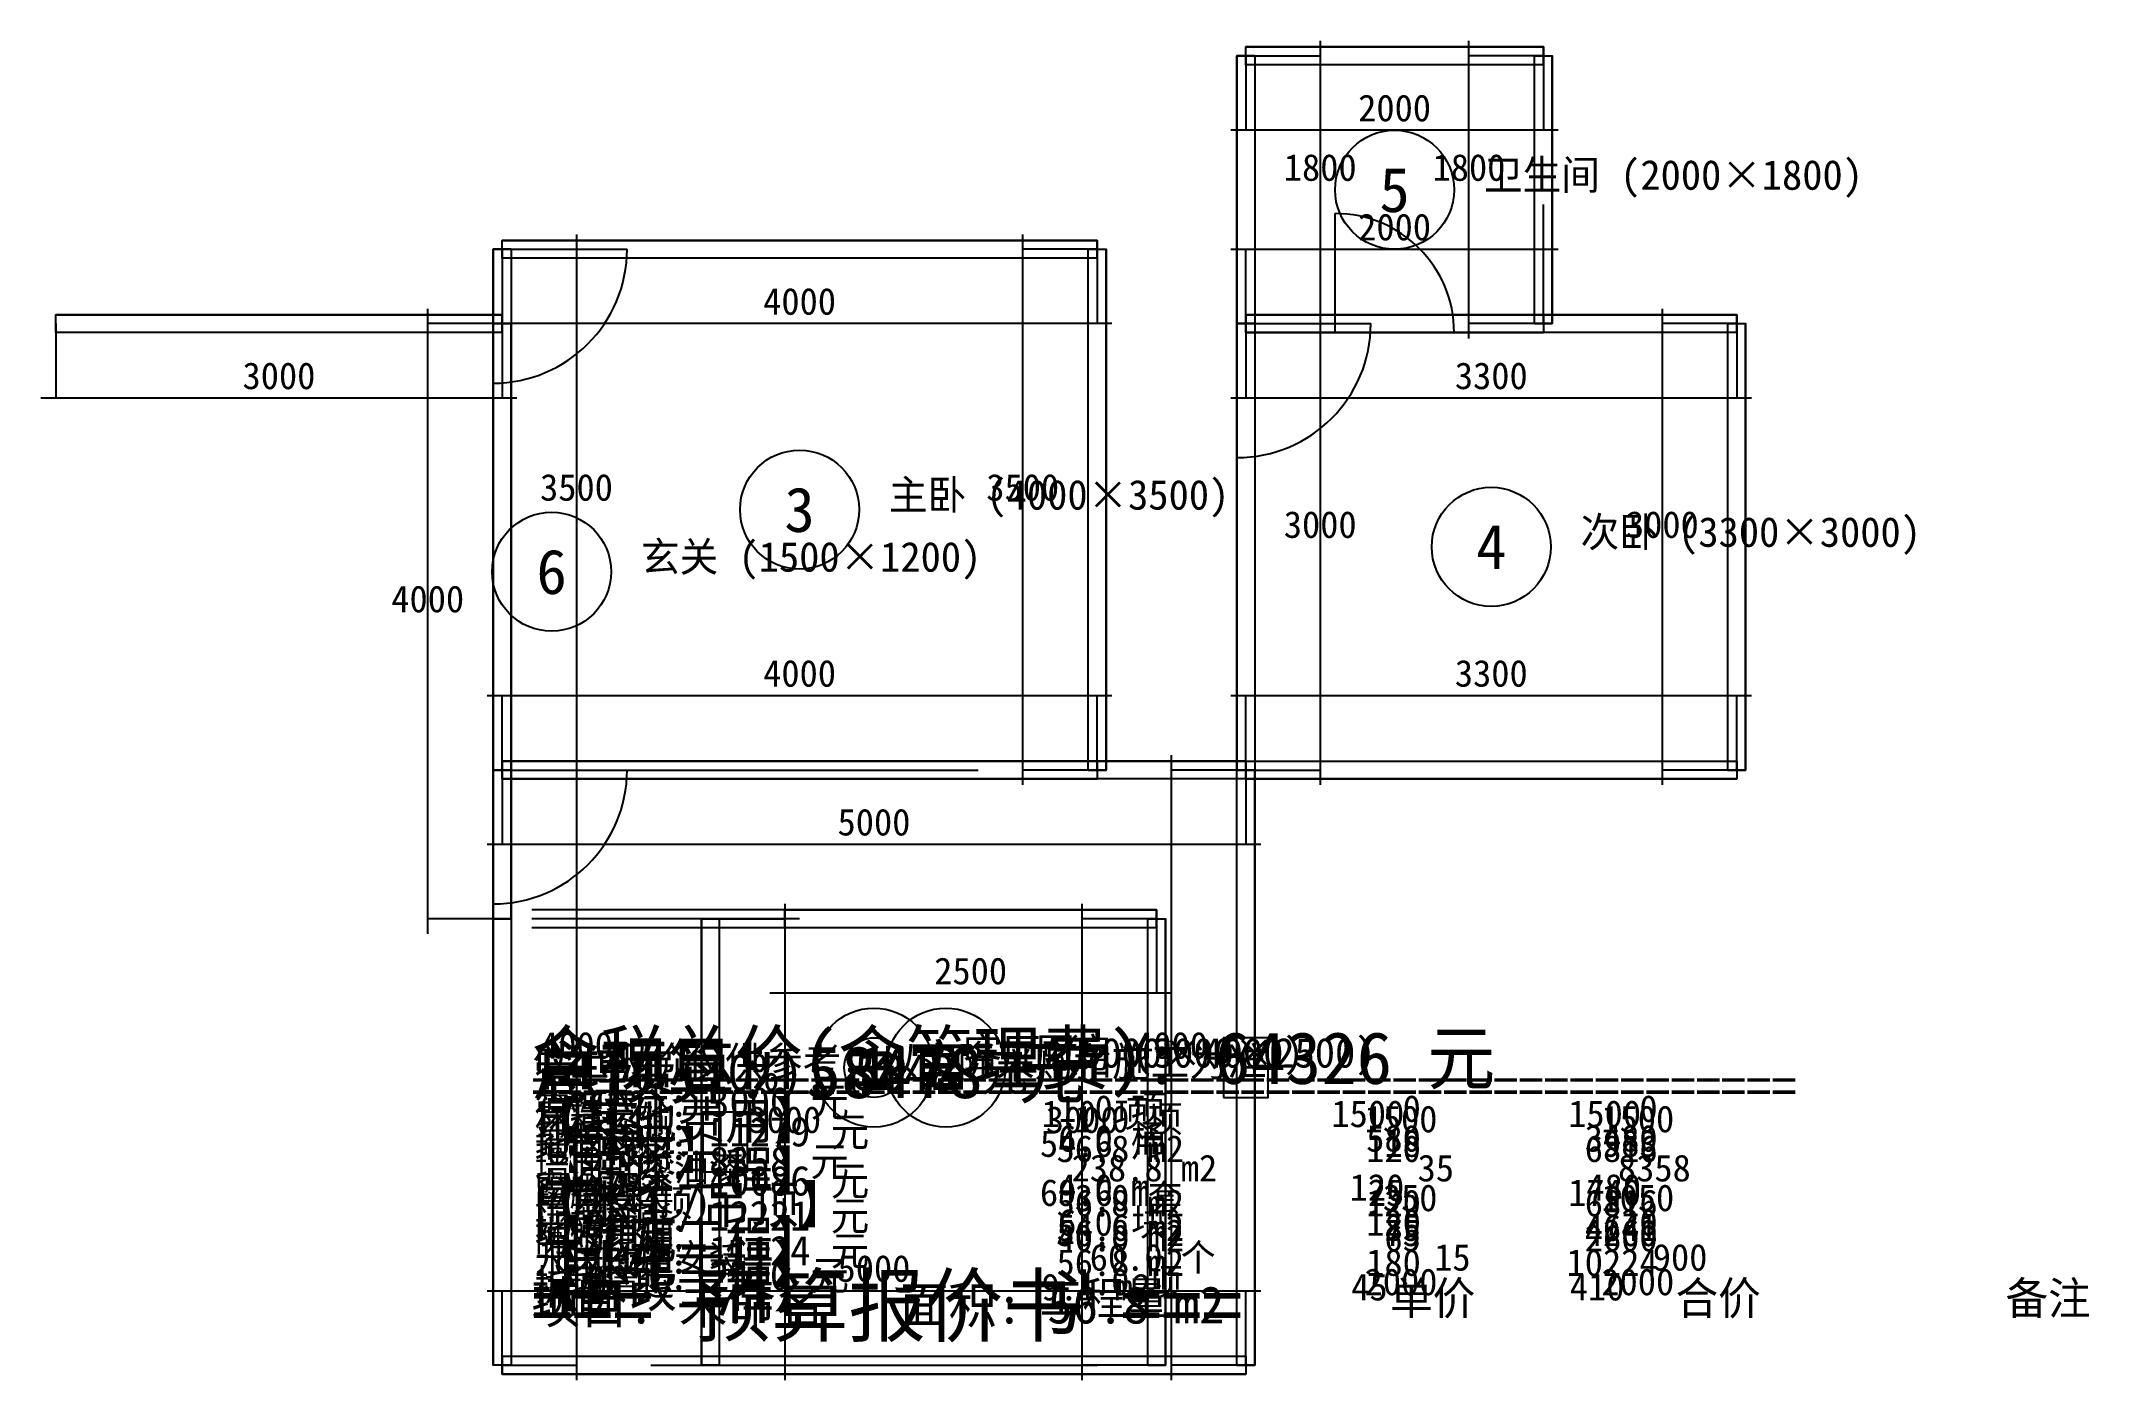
# Model space of a CAD drawing. Header units: metres. Extents: x -3100 to 10668, y -100 to 8900.
import ezdxf
from ezdxf.enums import TextEntityAlignment as Align

# ---------------------------------------------------------------- set-up
doc = ezdxf.new("R2010")
doc.units = ezdxf.units.M
for name, color, linetype in [('原始结构-墙体', 7, 'Continuous'), ('原始结构-墙填充', 7, 'Continuous'), ('原始结构-尺寸标注', 7, 'Continuous'), ('原始结构-房间标号', 7, 'Continuous'), ('原始结构-柱', 7, 'Continuous'), ('原始结构-梁', 7, 'Continuous'), ('原始结构-窗', 7, 'Continuous'), ('原始结构-门', 7, 'Continuous'), ('预算-合计', 7, 'Continuous'), ('预算-说明', 7, 'Continuous'), ('预算-金额', 7, 'Continuous'), ('预算-项目', 7, 'Continuous')]:
    doc.layers.add(name, color=color, linetype=linetype)

msp = doc.modelspace()

# ---------------------------------------------------------------- linework, layer by layer
at = {"layer": '原始结构-墙体'}
for p, q in [((7000, 8860), (5000, 8860)), ((5000, 8740), (5000, 8860)), ((7000, 8740), (7000, 8860)), ((4940, 8800), (4940, 7000)), ((5060, 8800), (4940, 8800)), ((7000, 8740), (5000, 8740)), ((5060, 8800), (5060, 7000)), ((6940, 7000), (6940, 8800)), ((6940, 8800), (7060, 8800)), ((7060, 7000), (7060, 8800)), ((-60, 7500), (-60, 4000)), ((60, 7500), (-60, 7500)), ((4000, 7560), (0, 7560)), ((0, 7440), (0, 7560)), ((4000, 7440), (0, 7440)), ((60, 7500), (60, 4000)), ((3940, 4000), (3940, 7500)), ((3940, 7500), (4060, 7500)), ((4000, 7440), (4000, 7560)), ((4060, 4000), (4060, 7500)), ((0, 7060), (-3000, 7060)), ((-3000, 6940), (-3000, 7060)), ((0, 6940), (0, 7060)), ((8300, 7060), (5000, 7060)), ((5000, 6940), (5000, 7060)), ((5000, 7060), (7000, 7060)), ((5000, 7060), (5000, 6940)), ((7000, 7060), (7000, 6940)), ((8300, 6940), (8300, 7060)), ((0, 6940), (-3000, 6940)), ((-60, 3000), (-60, 7000)), ((-60, 7000), (60, 7000)), ((60, 3000), (60, 7000)), ((4940, 7000), (4940, 4000)), ((5060, 7000), (4940, 7000)), ((5060, 7000), (4940, 7000)), ((8300, 6940), (5000, 6940)), ((5000, 6940), (7000, 6940)), ((5060, 7000), (5060, 4000)), ((6940, 7000), (7060, 7000)), ((8240, 4000), (8240, 7000)), ((8240, 7000), (8360, 7000)), ((8360, 4000), (8360, 7000)), ((-60, 4000), (-60, 0)), ((60, 4000), (-60, 4000)), ((60, 4000), (-60, 4000)), ((5000, 4060), (0, 4060)), ((0, 3940), (0, 4060)), ((0, 4060), (4000, 4060)), ((0, 4060), (0, 3940)), ((60, 4000), (60, 0)), ((3940, 4000), (4060, 4000)), ((4000, 4060), (4000, 3940)), ((4940, 0), (4940, 4000)), ((4940, 4000), (5060, 4000)), ((5060, 4000), (4940, 4000)), ((5000, 3940), (5000, 4060)), ((5000, 4060), (8300, 4060)), ((5000, 4060), (5000, 3940)), ((5060, 0), (5060, 4000)), ((8240, 4000), (8360, 4000)), ((8300, 4060), (8300, 3940)), ((5000, 3940), (0, 3940)), ((0, 3940), (4000, 3940)), ((5000, 3940), (8300, 3940)), ((4400, 3060), (1900, 3060)), ((1900, 2940), (1900, 3060)), ((4400, 2940), (4400, 3060)), ((-60, 3000), (60, 3000)), ((1340, 3000), (1340, 0)), ((1460, 3000), (1340, 3000)), ((1460, 3000), (1460, 0)), ((4400, 2940), (1900, 2940)), ((4340, 0), (4340, 3000)), ((4340, 3000), (4460, 3000)), ((4460, 0), (4460, 3000)), ((60, 0), (-60, 0)), ((0, 60), (5000, 60)), ((0, 60), (0, -60)), ((1460, 0), (1340, 0)), ((4340, 0), (4460, 0)), ((4940, 0), (5060, 0)), ((5000, 60), (5000, -60)), ((0, -60), (5000, -60))]:
    msp.add_line(p, q, dxfattribs=at)
at = {"layer": '原始结构-墙填充'}
for points in [[(7000, 8740), (5000, 8740), (5000, 8860), (7000, 8860)], [(5060, 8800), (5060, 7000), (4940, 7000), (4940, 8800)], [(6940, 7000), (6940, 8800), (7060, 8800), (7060, 7000)], [(60, 7500), (60, 4000), (-60, 4000), (-60, 7500)], [(4000, 7440), (0, 7440), (0, 7560), (4000, 7560)], [(3940, 4000), (3940, 7500), (4060, 7500), (4060, 4000)], [(0, 6940), (-3000, 6940), (-3000, 7060), (0, 7060)], [(8300, 6940), (5000, 6940), (5000, 7060), (8300, 7060)], [(5000, 7060), (7000, 7060), (7000, 6940), (5000, 6940)], [(-60, 3000), (-60, 7000), (60, 7000), (60, 3000)], [(5060, 7000), (5060, 4000), (4940, 4000), (4940, 7000)], [(8240, 4000), (8240, 7000), (8360, 7000), (8360, 4000)], [(60, 4000), (60, 0), (-60, 0), (-60, 4000)], [(5000, 3940), (0, 3940), (0, 4060), (5000, 4060)], [(0, 4060), (4000, 4060), (4000, 3940), (0, 3940)], [(4940, 0), (4940, 4000), (5060, 4000), (5060, 0)], [(5000, 4060), (8300, 4060), (8300, 3940), (5000, 3940)], [(4400, 2940), (1900, 2940), (1900, 3060), (4400, 3060)], [(1460, 3000), (1460, 0), (1340, 0), (1340, 3000)], [(4340, 0), (4340, 3000), (4460, 3000), (4460, 0)], [(0, 60), (5000, 60), (5000, -60), (0, -60)]]:
    msp.add_lwpolyline(points, close=True, dxfattribs=at)
at = {"layer": '原始结构-尺寸标注'}
for p, q in [((5500, 8900), (5500, 8700)), ((6500, 8700), (6500, 8900)), ((5000, 8800), (5000, 8300)), ((5000, 8800), (5500, 8800)), ((5500, 8800), (5500, 7000)), ((7000, 8800), (6500, 8800)), ((6500, 7000), (6500, 8800)), ((7000, 8800), (7000, 8300)), ((5100, 8300), (4900, 8300)), ((7000, 8300), (5000, 8300)), ((7100, 8300), (6900, 8300)), ((500, 7600), (500, 7400)), ((3500, 7400), (3500, 7600)), ((0, 7500), (0, 7000)), ((0, 7500), (500, 7500)), ((500, 7500), (500, 4000)), ((4000, 7500), (3500, 7500)), ((3500, 4000), (3500, 7500)), ((4000, 7500), (4000, 7000)), ((4900, 7500), (5100, 7500)), ((5000, 7000), (5000, 7500)), ((5000, 7500), (7000, 7500)), ((6900, 7500), (7100, 7500)), ((7000, 7000), (7000, 7500)), ((-500, 6900), (-500, 7100)), ((5500, 7100), (5500, 6900)), ((5500, 7100), (5500, 6900)), ((6500, 6900), (6500, 7100)), ((7800, 6900), (7800, 7100)), ((-3000, 7000), (-3000, 6500)), ((0, 7000), (-500, 7000)), ((-500, 3000), (-500, 7000)), ((100, 7000), (-100, 7000)), ((4000, 7000), (0, 7000)), ((0, 7000), (0, 6500)), ((4100, 7000), (3900, 7000)), ((5000, 7000), (5000, 6500)), ((5000, 7000), (5500, 7000)), ((5000, 7000), (5500, 7000)), ((5500, 7000), (5500, 4000)), ((7000, 7000), (6500, 7000)), ((8300, 7000), (7800, 7000)), ((7800, 4000), (7800, 7000)), ((8300, 7000), (8300, 6500)), ((-2900, 6500), (-3100, 6500)), ((0, 6500), (-3000, 6500)), ((100, 6500), (-100, 6500)), ((5100, 6500), (4900, 6500)), ((8300, 6500), (5000, 6500)), ((8400, 6500), (8200, 6500)), ((-100, 4500), (100, 4500)), ((0, 4000), (0, 4500)), ((0, 4500), (4000, 4500)), ((3900, 4500), (4100, 4500)), ((4000, 4000), (4000, 4500)), ((4900, 4500), (5100, 4500)), ((5000, 4000), (5000, 4500)), ((5000, 4500), (8300, 4500)), ((8200, 4500), (8400, 4500)), ((8300, 4000), (8300, 4500)), ((0, 4000), (0, 3500)), ((0, 4000), (500, 4000)), ((0, 4000), (500, 4000)), ((500, 4100), (500, 3900)), ((500, 4100), (500, 3900)), ((500, 4000), (500, 0)), ((3500, 3900), (3500, 4100)), ((4000, 4000), (3500, 4000)), ((4500, 3900), (4500, 4100)), ((5000, 4000), (4500, 4000)), ((4500, 0), (4500, 4000)), ((5000, 4000), (5000, 3500)), ((5000, 4000), (5500, 4000)), ((5500, 4100), (5500, 3900)), ((7800, 3900), (7800, 4100)), ((8300, 4000), (7800, 4000)), ((100, 3500), (-100, 3500)), ((5000, 3500), (0, 3500)), ((5100, 3500), (4900, 3500)), ((-500, 2900), (-500, 3100)), ((1900, 3100), (1900, 2900)), ((3900, 2900), (3900, 3100)), ((0, 3000), (-500, 3000)), ((1400, 3000), (1900, 3000)), ((1900, 3000), (1900, 2500)), ((1900, 3000), (1900, 0)), ((4400, 3000), (3900, 3000)), ((3900, 0), (3900, 3000)), ((4400, 3000), (4400, 2500)), ((2000, 2500), (1800, 2500)), ((4400, 2500), (1900, 2500)), ((4500, 2500), (4300, 2500)), ((-100, 500), (100, 500)), ((0, 0), (0, 500)), ((0, 500), (5000, 500)), ((4900, 500), (5100, 500)), ((5000, 0), (5000, 500)), ((0, 0), (500, 0)), ((500, 100), (500, -100)), ((1400, 0), (1900, 0)), ((1900, 100), (1900, -100)), ((3900, -100), (3900, 100)), ((4400, 0), (3900, 0)), ((4500, -100), (4500, 100)), ((5000, 0), (4500, 0))]:
    msp.add_line(p, q, dxfattribs=at)
at = {"layer": '原始结构-房间标号'}
for centre in [(6000, 7900), (2000, 5750), (6650, 5500), (333, 5333), (2500, 2000), (2983, 2000)]:
    msp.add_circle(centre, 400, dxfattribs=at)
at = {"layer": '原始结构-柱'}
msp.add_circle((2500, 2000), 200, dxfattribs=at)
at = {"layer": '原始结构-梁'}
for points in [[(4850, 1800), (5150, 1800), (5150, 2200), (4850, 2200)], [(1350, 1300), (1650, 1300), (1650, 1700), (1350, 1700)]]:
    msp.add_lwpolyline(points, close=True, dxfattribs=at)
at = {"layer": '原始结构-窗'}
for p, q in [((6940, 7000), (6940, 7800)), ((7000, 7000), (7000, 7800)), ((7060, 7000), (7060, 7800)), ((750, 4060), (2550, 4060)), ((750, 4000), (2550, 4000)), ((800, 4060), (3200, 4060)), ((800, 4000), (3200, 4000)), ((750, 3940), (2550, 3940)), ((800, 3940), (3200, 3940)), ((2000, 3060), (200, 3060)), ((2000, 3000), (200, 3000)), ((2000, 2940), (200, 2940)), ((1000, 60), (4000, 60)), ((1000, 0), (4000, 0)), ((1000, -60), (4000, -60))]:
    msp.add_line(p, q, dxfattribs=at)
at = {"layer": '原始结构-门'}
for p, q in [((5600, 6940), (5600, 7740)), ((-60, 7500), (840, 7500)), ((4940, 7000), (5840, 7000)), ((-60, 4000), (840, 4000))]:
    msp.add_line(p, q, dxfattribs=at)
for centre, radius, start, end in [((5600, 6940), 800, 0, 90), ((-60, 7500), 900, -90, 0), ((4940, 7000), 900, -90, 0), ((-60, 4000), 900, -90, 0)]:
    msp.add_arc(centre, radius, start, end, dxfattribs=at)

# ---------------------------------------------------------------- texts
at = {"layer": '原始结构-尺寸标注'}
for s, p in [('2000', (6000, 8360)), ('1800', (5500, 7960)), ('1800', (6500, 7960)), ('2000', (6000, 7560)), ('4000', (2000, 7060)), ('3000', (-1500, 6560)), ('3300', (6650, 6560)), ('3500', (500, 5810)), ('3500', (3500, 5810)), ('3000', (5500, 5560)), ('3000', (7800, 5560)), ('4000', (-500, 5060)), ('4000', (2000, 4560)), ('3300', (6650, 4560)), ('5000', (2500, 3560)), ('2500', (3150, 2560)), ('4000', (500, 2060)), ('4000', (4500, 2060)), ('3000', (1900, 1560)), ('3000', (3900, 1560)), ('5000', (2500, 560))]:
    msp.add_text(s, height=180, dxfattribs=at).set_placement(p, align=Align.CENTER)
at = {"layer": '原始结构-房间标号'}
for s, p in [('卫生间 (2000×1800)', (6600, 7900)), ('主卧 (4000×3500)', (2600, 5750)), ('次卧 (3300×3000)', (7250, 5500)), ('玄关 (1500×1200)', (933, 5333)), ('客厅 (5000×4000)', (3100, 2000)), ('厨房 (3000×2500)', (3583, 2000))]:
    msp.add_text(s, height=200, dxfattribs=at).set_placement(p)
for s, p in [('5', (6000, 7750)), ('3', (2000, 5600)), ('4', (6650, 5350)), ('6', (333, 5183)), ('1', (2500, 1850)), ('2', (2983, 1850))]:
    msp.add_text(s, height=300, dxfattribs=at).set_placement(p, align=Align.CENTER)
at = {"layer": '预算-合计'}
for s, height, p in [('含税总价(含管理费): 64326 元', 350, (200, 1890)), ('管理费(10%): 5848 元', 250, (200, 1845)), ('总预算: 58478 元', 350, (200, 1795)), ('==================================================', 250, (200, 1750)), ('小计: 3000 元', 200, (600, 1670)), ('小计: 11279 元', 200, (600, 1470)), ('小计: 8358 元', 200, (600, 1270)), ('小计: 10086 元', 200, (600, 1140)), ('小计: 12221 元', 200, (600, 905)), ('小计: 11124 元', 200, (600, 670)), ('小计: 2410 元', 200, (600, 505))]:
    msp.add_text(s, height=height, dxfattribs=at).set_placement(p)
at = {"layer": '预算-说明'}
for s, height, p in [('以上报价仅供参考，以实际采购和施工为准', 200, (200, 1940)), ('项目: 未命名   面积: 56.8 m2', 250, (200, 280)), ('=== 预算报价书 ===', 400, (200, 200))]:
    msp.add_text(s, height=height, dxfattribs=at).set_placement(p)
at = {"layer": '预算-金额'}
for s, p in [('保洁                        1.0 项          1500         1500', (220, 1600)), ('管理费                       1.0 项             0            0', (220, 1635)), ('材料运输                      1.0 项          1500         1500', (220, 1565)), ('墙面砖                      54.6 片            18          983', (220, 1400)), ('地面材料                     56.8 m2          120         6816', (220, 1365)), ('乳胶漆                       6.0 桶           580         3480', (220, 1435)), ('墙面批灰油漆                  238.8 m2           35         8358', (220, 1235)), ('踢脚线                      69.6 m            25         1740', (220, 1070)), ('窗台石                       4.0 m           120          480', (220, 1105)), ('门套安装                      3.0 套           350         1050', (220, 1035)), ('吊顶(平顶)                   56.8 m2          120         6816', (220, 1000)), ('墙砖铺贴                     54.6 m2           85         4641', (220, 835)), ('地砖铺贴                     56.8 m2           75         4260', (220, 800)), ('防水工程                     40.0 m2           65         2600', (220, 765)), ('门槛石                       6.0 块           120          720', (220, 870)), ('开关插座安装                   60.0 个            15          900', (220, 635)), ('水电改造                     56.8 m2          180        10224', (220, 600)), ('垃圾清运                      1.0 项          2000         2000', (220, 470)), ('拆墙                        9.1 m2           45          410', (220, 435))]:
    msp.add_text(s, height=180, dxfattribs=at).set_placement(p)
at = {"layer": '预算-项目'}
for s, height, p in [('【其他费用】', 250, (200, 1520)), ('【主材】', 250, (200, 1320)), ('【油漆工程】', 250, (200, 1190)), ('【木工/吊顶】', 250, (200, 955)), ('【泥瓦工程】', 250, (200, 720)), ('【水电工程】', 250, (200, 555)), ('项目                   工程量          单价         合价           备注          ', 220, (200, 340)), ('【拆改工程】', 250, (200, 390))]:
    msp.add_text(s, height=height, dxfattribs=at).set_placement(p)

doc.saveas('drawing.dxf')
